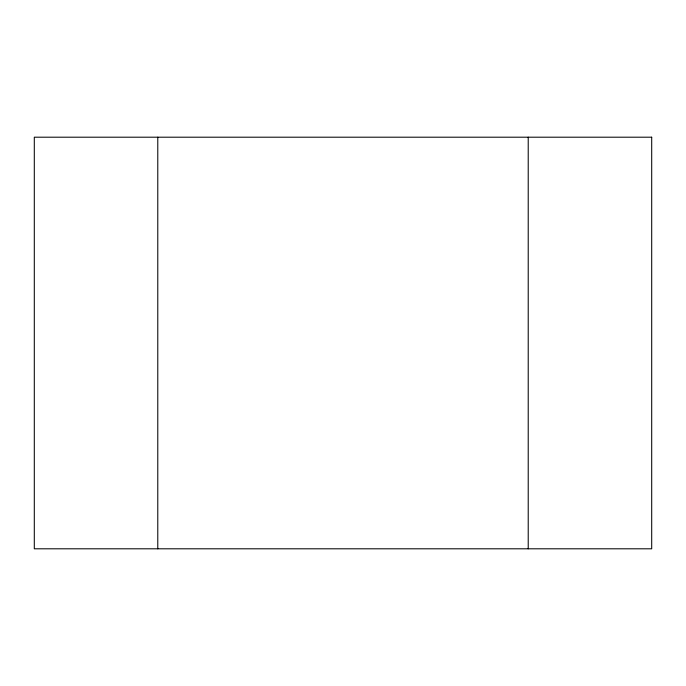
<?xml version="1.0" encoding="UTF-8"?>
<svg xmlns="http://www.w3.org/2000/svg" width="686" height="686" viewBox="0 0 686 686"><rect width="100%" height="100%" fill="white"/><g stroke="black" fill="none" stroke-linecap="round" stroke-linejoin="round"><path stroke-width="1.03" d="M528.22 137.2L528.22 548.8M157.78 137.2L157.78 548.8M651.7 137.2L34.3 137.2L34.3 548.8L651.7 548.8L651.7 137.2"/></g></svg>
